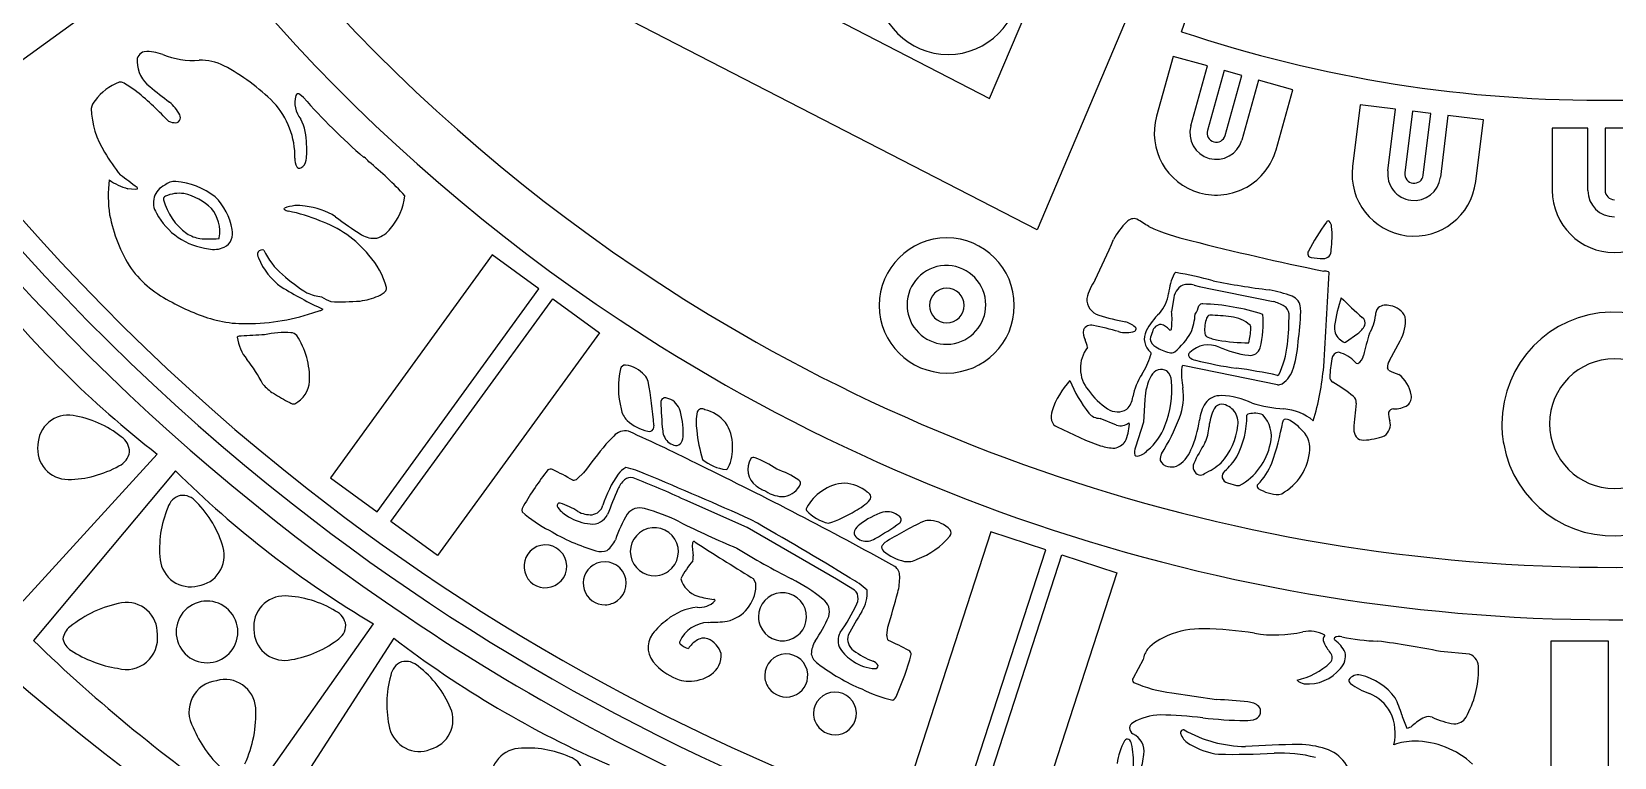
# Model space of a CAD drawing. Header units: metres. Extents: x 0.3 to 22.9, y 0.3 to 22.9.
# Drawn here: x 7.424 to 11.588, y 6.492 to 8.401 of the extents above; entities that cross this region are included whole.
import ezdxf

# ---------------------------------------------------------------- set-up
doc = ezdxf.new("R2010")
doc.units = ezdxf.units.M

msp = doc.modelspace()

# ---------------------------------------------------------------- linework, layer by layer
for p, q in [((9.944076, 8.225428), (10.507256, 9.553774)), ((10.737458, 9.456225), (10.069035, 7.879652)), ((8.335059, 9.055397), (9.944076, 8.225428)), ((10.069035, 7.879652), (8.013302, 8.940048)), ((7.817916, 8.629912), (7.231874, 8.204128)), ((10.448761, 8.400749), (10.508272, 8.57019)), ((10.427274, 8.33586), (10.383171, 8.178565)), ((10.517632, 8.310525), (10.427274, 8.33586)), ((10.473519, 8.153193), (10.517632, 8.310525)), ((10.561148, 8.298324), (10.517027, 8.140963)), ((10.60799, 8.285191), (10.561148, 8.298324)), ((10.563871, 8.127836), (10.60799, 8.285191)), ((10.651506, 8.27299), (10.607398, 8.115676)), ((10.741864, 8.247655), (10.651506, 8.27299)), ((10.697762, 8.09036), (10.741864, 8.247655)), ((8.139237, 8.227227), (8.129868, 8.235481)), ((10.918747, 8.208506), (10.898766, 8.046372)), ((11.011885, 8.197028), (10.918747, 8.208506)), ((10.991899, 8.034855), (11.011885, 8.197028)), ((11.05674, 8.1915), (11.036751, 8.029298)), ((11.105023, 8.18555), (11.05674, 8.1915)), ((11.085034, 8.023354), (11.105023, 8.18555)), ((11.149878, 8.180022), (11.129894, 8.017868)), ((11.243016, 8.168544), (11.149878, 8.180022)), ((11.223035, 8.00641), (11.243016, 8.168544)), ((11.518131, 8.146659), (11.424288, 8.146659)), ((11.424288, 8.146659), (11.424288, 7.983298)), ((11.518131, 7.983259), (11.518131, 8.146659)), ((11.611973, 8.146659), (11.563325, 8.146659)), ((11.563325, 8.146659), (11.563325, 7.983229)), ((8.297841, 8.071059), (8.297639, 8.069859)), ((8.299058, 8.071048), (8.297841, 8.071059)), ((7.6964, 7.985655), (7.677127, 7.987818)), ((7.701829, 7.98698), (7.6964, 7.985655)), ((7.7012, 7.990533), (7.701829, 7.98698)), ((8.08812, 7.933795), (8.089128, 7.936678)), ((8.635576, 7.813801), (8.209791, 7.227759)), ((8.758551, 7.724454), (8.635576, 7.813801)), ((10.837153, 7.767322), (10.835646, 7.769596)), ((8.332767, 7.138412), (8.758551, 7.724454)), ((8.163489, 7.661429), (8.182898, 7.667106)), ((8.368903, 7.112157), (8.794688, 7.698199)), ((8.794688, 7.698199), (8.917664, 7.608852)), ((10.427956, 7.695136), (10.422823, 7.665076)), ((8.917664, 7.608852), (8.491879, 7.02281)), ((10.863758, 7.592585), (10.874669, 7.584968)), ((10.88061, 7.584138), (10.912414, 7.606776)), ((10.996054, 7.536355), (11.024346, 7.587702)), ((10.542951, 7.504686), (10.45287, 7.522847)), ((10.701668, 7.472274), (10.542951, 7.504686)), ((10.701575, 7.496923), (10.704975, 7.49857)), ((10.993684, 7.511001), (10.990946, 7.516405)), ((10.352609, 7.433763), (10.348952, 7.374198)), ((10.277984, 7.365742), (10.234998, 7.383645)), ((10.311756, 7.368194), (10.310436, 7.371681)), ((10.348952, 7.374198), (10.32761, 7.3081)), ((8.955561, 7.337036), (8.934792, 7.315802)), ((9.060715, 7.36599), (9.059238, 7.355448)), ((10.12192, 7.361375), (10.196167, 7.326853)), ((7.349413, 6.84616), (7.754183, 7.289697)), ((10.196167, 7.326853), (10.23623, 7.311775)), ((7.802252, 7.245758), (7.428543, 6.79986)), ((8.209791, 7.227759), (8.332767, 7.138412)), ((8.875996, 7.240807), (8.860121, 7.225338)), ((10.569989, 7.21432), (10.593974, 7.20737)), ((10.593974, 7.20737), (10.601818, 7.20745)), ((9.306512, 7.097059), (9.142327, 7.169552)), ((10.705296, 7.183412), (10.712457, 7.18566)), ((8.491879, 7.02281), (8.368903, 7.112157)), ((9.541305, 6.961367), (9.306512, 7.097059)), ((9.947497, 7.085355), (9.723649, 6.396421)), ((10.092063, 7.038382), (9.947497, 7.085355)), ((9.668673, 7.057317), (9.661034, 7.049904)), ((9.868215, 6.349449), (10.092063, 7.038382)), ((9.910696, 6.335646), (10.134544, 7.024579)), ((10.134544, 7.024579), (10.279111, 6.977607)), ((9.588453, 6.931853), (9.541305, 6.961367)), ((10.279111, 6.977607), (10.055263, 6.288673)), ((7.977213, 6.352805), (8.323202, 6.843576)), ((9.673491, 6.812373), (9.676612, 6.834317)), ((8.376399, 6.806008), (8.061522, 6.316788)), ((11.42031, 6.797967), (11.42031, 6.07358)), ((11.572316, 6.797967), (11.42031, 6.797967)), ((11.572316, 6.07358), (11.572316, 6.797967)), ((10.348032, 6.749673), (10.321692, 6.700853)), ((11.206918, 6.763947), (11.130183, 6.77064)), ((10.423077, 6.662424), (10.541439, 6.644146))]:
    msp.add_line(p, q)
for centre, radius, start, end in [((11.581744, 11.586771), 5.62652, 179.967637, -128.096322), ((11.581803, 11.586803), 5.570812, 179.967637, -128.096322), ((11.586001, 11.588354), 4.733681, 179.980686, -122.60398), ((11.586645, 11.588598), 4.596402, 179.98315, -121.227075), ((11.587597, 11.590438), 5.695868, -170.124126, -123.848771), ((11.594035, 11.595488), 6.462177, -164.015882, -114.862216), ((9.834887, 8.528367), 0.187613, 180, -90), ((9.834887, 8.528367), 0.187613, -90, 0), ((11.552427, 11.690344), 3.4698, -108.546711, -89.418381), ((11.622871, 11.690344), 3.4698, -90.581619, -71.453289), ((7.724991, 8.324434), 0.02388, 101.142049, -173.120443), ((7.729267, 8.242251), 0.105987, 68.103375, 94.811781), ((7.849858, 8.541977), 0.217088, -111.926696, -86.119586), ((7.785348, 8.323271), 0.084082, -178.843534, -127.090991), ((7.87025, 8.194105), 0.131405, 63.025939, 92.48608), ((7.671209, 7.82532), 0.550446, 45.044418, 61.973467), ((7.701608, 8.139877), 0.136527, 110.472077, 144.250146), ((7.657365, 8.254166), 0.01406, 67.169128, 104.445095), ((7.56141, 8.067961), 0.223495, 53.243743, 63.015834), ((7.232063, 7.659321), 0.748228, 42.896045, 51.763032), ((8.913324, 9.71012), 1.871679, -129.03149, -127.013507), ((7.621368, 8.191857), 0.041305, 137.724035, 170.559436), ((7.718205, 8.133772), 0.106624, 26.811544, 50.122162), ((7.905435, 8.070953), 0.211272, -0.879574, 42.927736), ((8.185039, 8.21448), 0.068761, 164.659073, -140.565444), ((8.125314, 8.230049), 0.007089, 50.023329, 158.288924), ((9.473309, 9.411653), 1.783988, -138.400447, -131.224581), ((7.81093, 8.206297), 0.230436, -178.093749, -147.840406), ((7.799351, 8.191102), 0.02953, -130.412366, -90.85312), ((7.8022, 8.174527), 0.013363, -104.246631, -35.467472), ((7.8022, 8.174527), 0.013363, -35.467472, 33.311688), ((7.9995, 8.10537), 0.147714, -0.587716, 26.293688), ((10.540467, 8.134462), 0.163361, 164.337655, -105.662345), ((10.540459, 8.134434), 0.069518, 164.345494, -105.654506), ((10.540449, 8.134399), 0.024324, 164.345494, -105.654506), ((10.540449, 8.134399), 0.024324, -105.654506, -15.654506), ((8.05909, 8.344886), 0.5145, -149.484901, -141.327602), ((7.984929, 8.087341), 0.163116, -8.654549, 5.810622), ((10.540467, 8.134462), 0.163361, -105.662345, -15.662345), ((10.540459, 8.134434), 0.069518, -105.654506, -15.654506), ((8.155325, 8.064531), 0.038773, 175.297839, -150.738224), ((8.128675, 8.049964), 0.00841, -148.569775, -65.990206), ((8.117782, 8.06721), 0.028747, -60.133049, -8.833961), ((8.218568, 7.981499), 0.120407, 39.98456, 48.049861), ((7.699769, 7.316282), 0.961679, 42.768421, 50.549885), ((11.0609, 8.026391), 0.163361, 172.974433, -97.025567), ((7.960901, 7.968856), 0.335454, 172.838958, -171.532723), ((7.729043, 8.163361), 0.183059, -123.478381, -106.475091), ((7.304866, 7.507888), 0.624521, 50.608171, 55.632985), ((7.794348, 7.950744), 0.050183, 113.534926, -147.199143), ((7.799909, 7.968496), 0.038129, 84.847099, 132.175135), ((7.789158, 7.817055), 0.189946, 51.803389, 85.720081), ((11.060897, 8.026362), 0.069518, 172.982273, -97.017727), ((11.060892, 8.026326), 0.024324, 172.982273, -97.017727), ((11.0609, 8.026391), 0.163361, -97.025567, -7.025567), ((11.060897, 8.026362), 0.069518, -97.017727, -7.017727), ((11.060892, 8.026326), 0.024324, -97.017727, -7.017727), ((7.778305, 7.960555), 0.007889, 108.411457, -166.44185), ((7.927677, 8.001578), 0.162789, -164.730183, -126.086062), ((7.81251, 7.883355), 0.092294, 82.437217, 113.428757), ((7.792191, 7.828937), 0.149478, 45.607895, 77.455661), ((7.797904, 7.854181), 0.15619, 9.808096, 45.892583), ((8.251916, 7.985536), 0.15468, -41.522212, -6.025963), ((11.587649, 7.983298), 0.163361, 180, -90), ((11.587649, 7.983269), 0.069518, -179.992161, -89.992161), ((11.587649, 7.983233), 0.024324, -179.992161, -89.992161), ((11.587649, 7.983298), 0.163361, -90, 0), ((8.017256, 7.992117), 0.394895, -169.398004, -147.184483), ((7.910438, 8.007717), 0.179255, -151.999033, -96.779957), ((7.823368, 7.874565), 0.095551, -9.523052, 39.816822), ((8.103766, 7.952303), 0.024235, -130.209707, -99.723227), ((8.12559, 7.844885), 0.09877, 79.446787, 111.664425), ((8.034242, 7.568802), 0.365518, 66.156023, 79.688005), ((8.123355, 7.755441), 0.187647, 57.703443, 83.781859), ((8.648679, 8.456121), 0.688848, -128.102097, -121.185682), ((7.88291, 7.950607), 0.095429, -122.387851, -99.96807), ((7.900033, 7.872112), 0.0525, -20.847273, 9.512366), ((8.091006, 7.635093), 0.283055, 38.937648, 71.247568), ((8.312583, 7.923402), 0.068361, -73.333617, -36.231837), ((10.432146, 7.769006), 0.182892, 134.130786, 152.293426), ((10.323273, 7.885188), 0.023853, 69.772981, 140.760363), ((10.108809, 7.51507), 0.451284, 55.727334, 60.428628), ((10.622094, 8.481483), 0.6476, -113.589038, -103.362558), ((11.26298, 7.576537), 0.539773, 143.26424, 152.812889), ((10.835792, 7.897037), 0.005878, 71.628763, 156.41339), ((10.816769, 7.885057), 0.027278, 6.129416, 40.066691), ((10.57283, 7.862441), 0.272261, -7.464102, 5.380434), ((7.891194, 8.339379), 0.483397, -92.94102, -87.135747), ((7.903712, 7.893589), 0.065485, -102.735526, -65.874559), ((7.915413, 7.858774), 0.002189, -91.670316, -0.469557), ((7.914478, 7.867662), 0.03743, -64.694397, -22.351064), ((8.323669, 7.914666), 0.057389, -123.510862, -81.461874), ((9.831477, 7.680706), 0.177662, 90, -180), ((9.831477, 7.680706), 0.177662, 0, 90), ((6.90652, 9.311251), 3.665784, -25.246565, -23.423032), ((12.570691, 16.183491), 8.592218, -104.13488, -101.735561), ((8.037005, 7.814583), 0.018715, 157.727376, -151.154052), ((8.030358, 7.813226), 0.013612, 70.753421, 141.628372), ((8.184929, 7.873465), 0.177798, -157.54473, -125.859004), ((8.21695, 7.914021), 0.202228, -154.222788, -131.217627), ((8.162162, 7.677488), 0.201406, 14.490248, 42.280378), ((10.791294, 7.81738), 0.010238, 145.640845, -95.224713), ((10.816257, 7.927872), 0.123435, -102.109867, -87.595578), ((10.823194, 7.824259), 0.019791, -95.09906, 8.172285), ((9.406158, 9.415695), 2.692376, -141.889128, -127.848459), ((7.921561, 7.955274), 0.295244, -143.125703, -115.615068), ((8.443467, 8.175906), 0.548482, -130.99068, -122.566266), ((9.830486, 7.682321), 0.103645, 92.759242, -179.996734), ((9.830486, 7.682321), 0.103645, 5.515218, 92.759242), ((10.326968, 7.66948), 0.130811, 143.253578, 166.750196), ((10.561684, 7.699322), 0.147109, 153.994852, 174.858957), ((10.433995, 7.762327), 0.004766, 94.510413, 161.715628), ((10.339425, 7.112628), 0.661194, 73.072279, 81.809643), ((10.985497, 10.117387), 2.415182, -100.824035, -97.268962), ((-2.59541, 8.414737), 13.448156, -3.815172, -2.759376), ((10.821677, 7.694873), 0.076018, 79.411309, 88.944872), ((8.75517, 8.85241), 1.309974, -120.985066, -115.579859), ((8.200458, 7.834947), 0.132051, -113.296323, -95.926331), ((8.268389, 7.829391), 0.149919, -122.960856, -112.401394), ((8.260809, 7.885057), 0.194553, -81.887184, -67.514599), ((8.320018, 7.74847), 0.045772, -70.607454, -39.278324), ((8.346508, 7.725687), 0.010878, -34.715308, 11.648432), ((9.831477, 7.680706), 0.045631, 90, -180), ((9.831477, 7.680706), 0.045631, 0, 90), ((10.309444, 7.729362), 0.107059, -40.466363, -9.059896), ((10.473628, 7.693996), 0.045687, 117.913665, 178.569656), ((10.466289, 7.683931), 0.052356, 72.295173, 105.564217), ((13.158435, 20.218795), 12.768598, -102.098571, -101.144994), ((10.607735, 7.341826), 0.386587, 70.012964, 79.239771), ((10.726221, 7.671675), 0.036133, 4.298519, 67.79986), ((8.036679, 8.118603), 0.493408, -119.472471, -104.932591), ((7.991082, 8.169796), 0.536807, -91.439745, -71.266142), ((8.183068, 7.674626), 0.007522, -91.300474, -30.276483), ((8.233827, 8.427937), 0.737498, -91.75378, -85.766875), ((9.831477, 7.680706), 0.177662, 180, -90), ((9.830333, 7.682246), 0.103492, 179.961261, -161.615259), ((9.831477, 7.680706), 0.045631, -180, -90), ((9.831477, 7.680706), 0.177662, -90, 0), ((9.831477, 7.680706), 0.045631, -90, 0), ((9.830479, 7.682319), 0.103652, -78.042946, 5.51641), ((10.245314, 7.698349), 0.045687, 178.605336, -107.67994), ((10.245953, 7.64394), 0.178127, -7.76994, 6.814417), ((10.43184, 7.694777), 0.064493, -34.587313, -13.143725), ((10.504199, 7.672665), 0.012114, 86.295421, 142.066434), ((10.489737, 7.133123), 0.551841, 71.696814, 88.417066), ((10.666774, 7.595199), 0.098659, 57.799407, 76.168427), ((10.707888, 7.657728), 0.023885, 1.993664, 61.326853), ((10.396965, 7.661134), 0.365526, -10.435453, 2.077179), ((11.242235, 7.573532), 0.394203, 161.129703, 172.068594), ((11.765336, 8.599701), 1.269109, -134.918374, -131.502816), ((10.985098, 7.656221), 0.026052, 135.812661, -176.364477), ((10.987453, 7.647662), 0.034006, 70.596924, 128.215354), ((10.9917, 7.629976), 0.050257, 24.276714, 81.935215), ((11.585988, 7.369097), 0.294272, 91.513416, -179.98342), ((11.585988, 7.369097), 0.294272, 3.010252, 91.513416), ((7.980016, 7.922656), 0.289507, -104.089986, -90.479314), ((11.586947, 11.587894), 4.595957, -121.234838, -82.671589), ((9.830479, 7.682319), 0.103652, -161.602303, -78.042946), ((10.210752, 7.606591), 0.022332, 73.592934, 152.569104), ((10.046415, 6.764335), 0.880375, 74.371879, 78.823497), ((10.49676, 8.577208), 0.959789, -106.047732, -101.667537), ((10.283364, 7.572627), 0.067442, 46.293288, 73.37495), ((10.320372, 7.621011), 0.0096, -55.459353, 2.203039), ((10.499424, 7.541224), 0.160806, 132.447905, 153.123398), ((10.395996, 7.607124), 0.023708, 91.316742, 169.794007), ((10.385127, 7.590697), 0.041435, 40.153812, 75.572107), ((10.419399, 7.619151), 0.003128, -66.620415, 13.066629), ((10.320294, 7.669657), 0.165041, -21.515348, -3.991968), ((10.592315, 7.618198), 0.082594, 159.150468, -174.299767), ((10.524848, 7.645444), 0.009955, 99.868657, 167.525317), ((10.49443, 6.928283), 0.727535, 83.311644, 87.738257), ((10.570649, 7.563743), 0.087539, 48.005957, 84.416626), ((10.406832, 7.63233), 0.224895, -12.831253, -3.077703), ((10.618486, 7.621506), 0.012977, -5.530873, 34.215638), ((10.399081, 7.634302), 0.264938, -14.1636, 4.92451), ((10.116029, 7.651371), 0.615771, -6.805469, 0.668757), ((10.891401, 7.621628), 0.040095, 170.961093, -133.584281), ((10.880872, 7.652873), 0.055856, -55.617688, -26.036734), ((10.915268, 7.634801), 0.017056, -22.204448, 57.816832), ((10.854134, 7.663387), 0.105333, -32.233208, -4.802014), ((10.933576, 7.639538), 0.104528, -29.729406, 6.09651), ((7.973384, 7.58659), 0.013647, 83.852373, 128.572702), ((8.076024, 7.61104), 0.112, -172.932284, -139.945382), ((8.09555, 5.844593), 1.75971, 91.910001, 93.933225), ((8.090826, 7.371079), 0.238425, 86.294932, 103.072011), ((8.10521, 7.587533), 0.021497, 41.754753, 87.271658), ((7.954505, 7.490516), 0.200494, -2.680413, 33.730775), ((11.586078, 11.584769), 4.730703, -122.628159, -84.1067), ((10.233298, 7.609903), 0.042937, 170.649639, -152.265526), ((10.12285, 7.555571), 0.080175, 10.668557, 25.368413), ((10.303293, 7.675694), 0.066519, -107.237297, -70.20997), ((10.396542, 7.593147), 0.045564, 152.877776, -128.167772), ((10.421563, 7.586112), 0.055017, 152.724501, 173.623513), ((10.393937, 7.596263), 0.027351, -171.504647, -116.374877), ((10.419399, 7.619151), 0.003128, -146.307459, -66.620415), ((10.306113, 7.70717), 0.194276, -49.810138, -30.308648), ((10.524545, 7.609649), 0.01442, 178.628361, -131.420225), ((10.565181, 7.71127), 0.123122, -114.04972, -99.390833), ((10.628197, 8.051698), 0.469317, -100.199674, -90.254718), ((10.482806, 7.60423), 0.246014, -25.435128, -6.026035), ((10.471385, 7.602365), 0.285158, -17.558072, -1.494528), ((10.878362, 7.589725), 0.006022, -127.825014, -68.080346), ((11.797277, 7.346283), 0.893012, 163.011318, 166.848269), ((7.585815, 7.229872), 0.509061, 28.671529, 37.386151), ((10.272971, 7.515528), 0.090004, 142.424163, -139.982957), ((10.125274, 7.630166), 0.255637, -30.74225, -18.502669), ((10.3581, 7.554008), 0.010806, -27.366108, 17.873645), ((10.434513, 7.648776), 0.093336, -124.395392, -101.268663), ((10.42217, 7.575071), 0.018782, -108.296628, -60.272618), ((10.475831, 7.550342), 0.008499, 124.01087, -134.287075), ((10.492904, 7.57359), 0.037278, -128.110535, -101.534087), ((10.520001, 7.506887), 0.070312, 66.367267, 134.091256), ((10.721367, 8.454841), 0.947613, -104.415902, -97.774938), ((10.659077, 7.81719), 0.269735, -114.274234, -97.243771), ((10.628812, 7.577742), 0.028383, -97.584539, -16.935355), ((11.243125, 7.468487), 0.405026, 169.817083, 176.575653), ((10.862945, 7.538972), 0.0185, 91.077376, 176.528884), ((10.840218, 7.471109), 0.089213, 42.543315, 75.47199), ((10.901118, 7.552436), 0.026735, -64.929238, -6.368321), ((11.024736, 7.518382), 0.033849, 147.928261, -176.651011), ((11.587649, 7.369857), 0.170446, 90, 180), ((11.587649, 7.369857), 0.170446, 0, 90), ((9.181525, 7.464365), 0.213942, 166.596147, -164.858491), ((8.985969, 7.511266), 0.012845, 87.492457, 167.892382), ((8.977051, 7.447279), 0.077402, 40.168999, 82.965084), ((9.009745, 7.470663), 0.037474, 15.120137, 45.097944), ((10.463286, 7.41661), 0.144442, 144.984708, 170.670507), ((10.493438, 7.429424), 0.140897, 151.806654, 178.235193), ((10.395966, 7.482395), 0.029969, 60.497806, 153.022316), ((10.384185, 7.480378), 0.038651, 1.871175, 46.637542), ((10.612799, 7.499729), 0.164032, 173.590475, -167.51083), ((10.454868, 7.518178), 0.005079, 113.169049, -178.448099), ((10.396615, 6.077), 1.452302, 77.878588, 82.221637), ((10.671826, 7.535534), 0.073966, -55.248189, -15.039872), ((10.142678, 7.576946), 0.682651, -16.979492, -4.791636), ((10.912833, 7.537187), 0.008976, -140.100932, -92.46666), ((11.050577, 7.607051), 0.111635, -120.639699, -105.658202), ((10.971828, 7.433328), 0.08216, 8.676844, 53.717696), ((8.112026, 7.536609), 0.101177, -141.85289, -120.871518), ((8.083779, 7.485438), 0.07113, -62.772593, -3.463606), ((8.024389, 7.290212), 1.039093, 4.182107, 10.548555), ((10.315718, 7.33521), 0.218217, 137.239964, 161.762418), ((10.473796, 7.610536), 0.342759, -158.221133, -141.542187), ((10.365446, 7.574547), 0.199288, -144.086827, -123.76739), ((10.177083, 7.458056), 0.246862, -22.409444, 5.482093), ((10.294067, 7.442195), 0.160108, -20.90169, 7.919964), ((10.703699, 7.493969), 0.02179, -95.347727, -61.823801), ((10.855257, 7.493138), 0.016442, -178.402048, -121.300123), ((10.635307, 7.112971), 0.422772, 51.074496, 59.99653), ((8.439759, 8.065538), 0.723399, -121.655563, -117.757729), ((8.112893, 7.437739), 0.015924, -129.112595, -77.563206), ((9.090665, 7.426675), 0.011289, 67.714379, 172.728266), ((9.813522, 7.434062), 0.734079, -179.534935, -173.535269), ((9.083552, 7.389914), 0.048562, 23.196163, 76.430294), ((10.269693, 7.445117), 0.051315, -46.304465, -5.693186), ((10.606492, 7.365034), 0.111455, 148.219747, 172.872698), ((10.551644, 7.393649), 0.049968, 87.114263, 142.98188), ((10.554931, 7.398845), 0.022401, 88.865793, 153.70013), ((10.546958, 7.23817), 0.205509, 64.732446, 87.99178), ((10.549, 7.37296), 0.048701, -9.021371, 82.478936), ((10.745303, 7.786535), 0.379021, -106.969913, -94.114776), ((10.888111, 7.425472), 0.020821, -5.436662, 51.968678), ((11.513231, 7.33051), 0.611504, 171.253323, 177.620733), ((11.006907, 7.483149), 0.074591, -90.413188, -60.247127), ((11.026244, 7.439482), 0.02752, -50.028927, 13.108172), ((7.520618, 7.311912), 0.080468, 81.335989, 178.603567), ((7.488239, 7.119455), 0.275623, 51.563118, 80.708697), ((9.029199, 7.416998), 0.054855, -171.069445, -135.06041), ((9.074923, 7.473739), 0.127542, -131.524494, -103.773298), ((8.918754, 7.343445), 0.219467, -0.78686, 17.391221), ((9.307629, 7.37453), 0.135488, 168.878986, -170.430133), ((9.187057, 7.39593), 0.013246, 54.239454, 159.06347), ((9.170261, 7.307622), 0.10205, 39.501095, 76.087528), ((9.16355, 7.312952), 0.104175, -0.67388, 34.886581), ((10.153463, 7.388249), 0.047515, 161.275066, -167.567022), ((10.130433, 7.383929), 0.024107, -165.810232, -110.680587), ((10.23549, 7.423514), 0.039872, -139.011501, -90.707837), ((10.280571, 7.447085), 0.046154, -124.127942, -57.834651), ((10.288066, 7.40229), 0.037913, -105.421299, -53.839438), ((9.907303, 7.594573), 0.575801, -31.842707, -21.336204), ((10.198793, 7.420744), 0.300043, -23.556529, -8.02393), ((10.656425, 7.348419), 0.135731, 153.599958, 174.238291), ((10.395909, 7.388536), 0.22486, -28.074285, 0.848674), ((10.626457, 7.388868), 0.006452, 88.968779, 152.300809), ((10.641579, 7.335879), 0.061305, 69.815679, 104.168975), ((10.603092, 7.336873), 0.082184, -13.791351, 43.47415), ((10.052624, 7.492528), 0.673047, -19.645131, -10.080736), ((10.723935, 7.373257), 0.008778, 121.970195, 170.404324), ((10.706252, 7.266216), 0.142767, 51.27135, 85.237048), ((10.724204, 7.363857), 0.017549, 52.671701, 106.267364), ((10.666993, 7.262955), 0.133401, 44.12778, 59.427206), ((10.960788, 7.368284), 0.037665, -54.564295, 14.014507), ((11.040426, 7.395651), 0.046798, 174.436158, -157.052666), ((11.007196, 7.393776), 0.014807, 93.201134, 154.338572), ((11.587649, 7.369857), 0.170446, -180, -90), ((11.587649, 7.369857), 0.170446, -90, 0), ((7.634192, 7.295461), 0.047282, -0.200823, 57.523236), ((8.985292, 7.312315), 0.038666, 76.591095, 140.257714), ((7.203333, 3.354153), 4.37877, 63.117545, 65.857841), ((9.048506, 7.361573), 0.012357, -108.630072, -29.712344), ((9.12832, 7.354345), 0.044307, -176.202654, -127.243723), ((9.097869, 7.339751), 0.040337, -29.511297, 0.965659), ((9.491874, 7.375881), 0.318743, -175.704033, -161.712396), ((10.197973, 7.372191), 0.113854, -25.565612, -2.011716), ((10.258097, 7.420601), 0.157732, -49.96835, -21.050107), ((10.406886, 7.367839), 0.11464, -25.188364, -2.896885), ((10.428831, 7.381345), 0.169029, -42.557013, -5.439063), ((10.717839, 7.303527), 0.068943, -1.742302, 49.354756), ((10.937787, 7.355591), 0.035533, 179.507988, -144.787175), ((10.926602, 7.349826), 0.023136, -140.475181, -85.922204), ((10.922748, 7.496042), 0.169383, -88.139761, -69.298355), ((11.5851, 7.368677), 0.293385, 179.934515, -169.633869), ((7.51997, 7.303497), 0.080468, 172.591268, -90.141153), ((7.634724, 7.302369), 0.047282, -66.328401, -8.604341), ((11.016893, 5.622904), 2.683477, 140.886398, 142.921186), ((9.124513, 7.355278), 0.042896, -122.436234, -98.499495), ((9.120324, 7.327419), 0.014725, -98.399487, -30.793026), ((9.151392, 7.304746), 0.116536, -25.585958, 3.434093), ((10.276805, 7.439341), 0.133864, -107.644516, -91.459832), ((10.26369, 7.350613), 0.046125, -77.853072, -36.683851), ((10.360745, 7.296032), 0.035264, 159.988532, -165.868732), ((10.33151, 7.289745), 0.005479, -154.911077, -86.188993), ((10.323142, 7.332232), 0.048742, -79.679744, -41.668664), ((10.419235, 7.277357), 0.026453, 149.4888, -171.35659), ((10.393699, 7.333478), 0.086528, -61.0837, -22.166286), ((10.890936, 7.075662), 0.451524, 147.382062, 155.156367), ((10.522783, 7.350651), 0.163564, -61.104971, -11.771763), ((10.642887, 7.312028), 0.144253, -61.165826, -4.212849), ((11.58597, 7.368986), 0.294296, -169.605095, -83.286702), ((7.517433, 7.498642), 0.275623, -89.513862, -60.368283), ((9.695692, 9.159857), 2.692376, -134.689128, -120.648459), ((9.438459, 6.735685), 0.832948, 142.038443, 149.847897), ((8.788632, 7.239152), 0.011259, 60.056573, 127.722162), ((8.543036, 6.700877), 0.602867, 59.679493, 65.373424), ((9.017061, 7.199067), 0.062927, 118.269911, 143.084574), ((8.944416, 7.042026), 0.216739, 64.199519, 78.599843), ((4.494069, -2.401368), 10.738961, 61.033545, 64.10962), ((9.26331, 7.363128), 0.114468, -130.328617, -96.358664), ((9.248569, 7.257693), 0.008581, -76.089097, -22.439078), ((9.362287, 7.249815), 0.054036, 148.276405, -126.729798), ((9.323163, 7.270093), 0.010628, 68.589115, 130.051159), ((9.249475, 7.064293), 0.229218, 54.040055, 70.220507), ((9.313717, 7.031676), 0.229218, 55.943714, 72.124166), ((10.415789, 7.281684), 0.024176, -159.913529, -95.715044), ((10.424259, 7.298419), 0.042217, -104.932056, -74.504154), ((10.502658, 7.256576), 0.023191, 157.722775, -111.023651), ((10.431409, 7.409253), 0.187337, -65.489136, -49.393675), ((10.573447, 7.231573), 0.017596, 128.739223, -101.332525), ((10.449478, 7.373816), 0.171103, -48.68702, -32.17054), ((10.529814, 7.328252), 0.168501, -44.484363, -21.588707), ((8.849431, 7.236877), 0.01573, -97.473513, -47.186807), ((9.2131, 7.065745), 0.29995, 145.215717, 162.609544), ((9.035946, 7.166318), 0.076582, 133.294785, 156.167782), ((8.999483, 7.204678), 0.023659, 72.081405, 132.728224), ((8.248715, 5.256005), 2.111919, 64.967776, 68.965044), ((5.112713, -2.254815), 10.271871, 65.840288, 67.52921), ((9.393466, 7.290718), 0.105467, -127.01623, -111.401408), ((9.395891, 7.233376), 0.055428, -80.615827, -22.808592), ((9.436381, 7.212609), 0.010628, -3.886938, 57.575106), ((9.56517, 7.109041), 0.104175, 91.27764, 126.838101), ((9.556907, 7.111313), 0.10205, 50.076693, 86.663126), ((10.497819, 7.251826), 0.017252, -101.641088, -49.037186), ((10.654045, 7.205139), 0.006445, 128.530834, -121.638683), ((7.827425, 7.135299), 0.047282, 105.287576, 163.011635), ((7.820626, 7.133966), 0.047282, 39.159998, 96.884058), ((7.662802, 6.968522), 0.275623, 15.974537, 45.120117), ((11.583546, 11.577504), 5.564575, -128.169522, -87.001549), ((11.083335, 6.300291), 2.29959, 157.041958, 158.825193), ((9.39867, 7.253176), 0.074749, -125.76585, -85.197024), ((9.56572, 7.094383), 0.116536, 122.730128, 151.750179), ((9.529863, 7.261697), 0.135488, -63.405646, -42.714765), ((9.618289, 7.176984), 0.013246, -32.899249, 71.924767), ((10.707258, 7.290026), 0.106632, -122.055468, -91.054026), ((8.036015, 7.041647), 0.275623, 157.051517, -173.802904), ((11.583505, 11.57738), 5.62022, -128.169522, -87.001549), ((8.734364, 7.141241), 0.020627, 141.534407, -171.294005), ((8.934292, 7.386416), 0.331951, -131.58321, -116.566093), ((8.813057, 7.154213), 0.006818, 152.4689, -131.59967), ((8.813057, 7.154213), 0.006818, 76.537469, 152.4689), ((8.87469, 7.19787), 0.082185, -143.612374, -117.70529), ((8.755042, 6.973256), 0.196829, 57.343084, 72.373398), ((8.903595, 7.232722), 0.126827, -121.949819, -94.519801), ((8.894607, 7.198924), 0.068608, -119.088748, -86.840691), ((8.899214, 7.150097), 0.044166, -97.301891, -25.71117), ((8.892986, 7.165296), 0.035292, -81.195153, -16.292302), ((9.294152, 6.951504), 0.352869, 149.244648, 161.308543), ((9.023261, 7.108524), 0.039942, 71.425728, 144.088089), ((8.912502, 6.679804), 0.482644, 63.398216, 75.176335), ((9.470388, 7.145071), 0.008581, 148.603299, -157.746682), ((9.546811, 7.219189), 0.114468, -137.477115, -103.507163), ((9.422231, 7.411241), 0.318743, -72.123383, -58.131746), ((9.734242, 6.929404), 0.219467, 108.773, 126.951081), ((9.674511, 7.089871), 0.048562, 49.733927, 102.968058), ((9.699992, 7.117306), 0.011289, -46.564045, 58.449842), ((9.046574, 7.517812), 0.501423, -121.332237, -106.012243), ((9.062167, 7.033183), 0.063228, 117.076349, -159.684026), ((9.062177, 7.033203), 0.063215, 31.612099, 117.092532), ((9.978611, 8.777796), 1.870696, -117.0244, -111.96191), ((4.231241, -1.807272), 10.271871, 58.635011, 60.323933), ((9.602358, 7.08268), 0.014725, 156.957247, -135.436292), ((9.625564, 7.071829), 0.040337, 125.198562, 155.675518), ((9.279397, 7.705249), 0.734079, -60.30051, -54.300844), ((10.219033, 6.175944), 1.039093, 115.615666, 121.982114), ((9.783256, 7.077935), 0.037474, 81.066276, 111.044084), ((9.783669, 7.037741), 0.077402, 43.199137, 85.995222), ((9.830066, 7.0827), 0.012845, -41.728161, 38.671764), ((7.850183, 7.023079), 0.080468, -81.920333, 15.347246), ((8.775422, 6.994687), 0.056309, 124.766322, -154.652471), ((8.775419, 6.994697), 0.056298, 35.463198, 124.769149), ((8.890774, 7.095707), 0.075802, -51.267507, -24.237793), ((9.062177, 7.033203), 0.063215, -53.868333, 31.612099), ((9.302213, 7.046327), 0.140175, 175.954231, -170.040543), ((9.166424, 7.055791), 0.004059, 106.328246, 173.976611), ((9.166424, 7.055791), 0.004059, 38.67988, 106.328246), ((14.375777, 15.175366), 9.643167, -122.675691, -121.640468), ((10.266813, 8.63147), 1.870696, -121.873869, -116.811379), ((9.622377, 7.102501), 0.042896, -135.336284, -111.399545), ((9.619378, 7.105025), 0.044307, -106.592056, -57.633125), ((9.672312, 7.044853), 0.012357, 155.876565, -125.205707), ((9.676804, 7.212901), 0.213942, -68.977288, -40.431926), ((7.841901, 7.021456), 0.080468, -173.175612, -75.908034), ((8.775419, 6.994697), 0.056298, -53.842754, 35.463198), ((8.931536, 6.950069), 0.056558, 122.409725, -163.058997), ((8.931562, 6.950086), 0.056558, 34.291515, 122.440695), ((8.922327, 7.073136), 0.039859, -110.66617, -66.528303), ((9.062167, 7.033183), 0.063228, -159.684026, -76.444402), ((9.349699, 6.849697), 0.2451, 139.362438, 152.67748), ((9.134206, 7.016739), 0.030418, -14.108907, 10.118977), ((9.747277, 7.13237), 0.127542, -130.062481, -102.311285), ((9.72845, 7.061973), 0.054855, -98.77537, -62.766334), ((8.775422, 6.994687), 0.056309, -154.652471, -74.071264), ((8.931562, 6.950086), 0.056558, -53.857665, 34.291515), ((9.062197, 7.032977), 0.063021, -76.426695, -53.76165), ((9.194427, 6.978196), 0.064499, -165.639251, -106.303566), ((9.306401, 6.945007), 0.023196, -6.274931, 62.551174), ((9.202156, 6.532741), 0.482644, 50.987886, 62.766005), ((9.475755, 6.772254), 0.216739, 47.564378, 61.964702), ((9.677072, 6.96946), 0.030495, -2.603247, 54.176621), ((9.566483, 6.963777), 0.141118, -15.510639, 1.745234), ((8.088694, 6.836342), 0.080468, 88.535989, -174.196433), ((8.080692, 6.641344), 0.275623, 58.763118, 87.908697), ((8.77544, 6.994518), 0.056142, -74.041102, -53.752369), ((8.931536, 6.950069), 0.056558, -163.058997, -88.527719), ((9.251752, 7.180265), 0.27454, -105.94753, -96.887289), ((9.231272, 6.946024), 0.09825, -76.727519, -2.072122), ((9.399142, 6.862119), 0.063215, 94.552121, -179.967446), ((9.399142, 6.862119), 0.063215, 9.071689, 94.552121), ((9.574688, 6.912794), 0.023509, 23.209754, 54.163132), ((9.561656, 6.910776), 0.036431, -23.610291, 18.042206), ((9.526433, 6.92603), 0.095769, -31.259016, 3.702781), ((7.107085, 7.607998), 2.683477, -16.756965, -14.722177), ((7.720651, 6.591651), 0.313002, 101.069488, 128.777443), ((7.673669, 6.818767), 0.081131, -2.096123, 99.301893), ((7.885247, 6.822176), 0.081147, 124.044203, -145.955797), ((7.885247, 6.822176), 0.081147, 34.044203, 124.044203), ((8.203434, 6.834255), 0.047282, 6.999177, 64.723236), ((8.931562, 6.949999), 0.056488, -88.551939, -53.80602), ((9.189815, 6.73937), 0.148528, 95.959089, 129.435627), ((9.181782, 6.940979), 0.054387, -97.806857, -43.229011), ((9.219444, 6.905278), 0.002504, 32.970661, 104.192729), ((9.219444, 6.905278), 0.002504, -38.251407, 32.970661), ((9.399131, 6.862099), 0.063228, -74.151753, 9.087872), ((9.482914, 6.875148), 0.039942, -17.923868, 54.738493), ((9.183019, 7.086072), 0.453669, -35.853245, -24.743649), ((10.442578, 6.352802), 0.98494, 147.890594, 152.074826), ((7.553871, 6.797497), 0.048087, 127.467965, 172.643736), ((7.885247, 6.822176), 0.081147, -55.955797, 34.044203), ((8.203096, 6.841175), 0.047282, -59.128401, -1.404341), ((11.577333, 11.561807), 5.666378, -123.923822, -99.805511), ((9.213984, 6.694587), 0.198709, 126.614336, 141.970494), ((9.207738, 6.760306), 0.087174, 92.70293, 154.916939), ((9.198916, 7.345224), 0.497863, -89.457844, -83.66756), ((9.398947, 6.862001), 0.063021, 179.925871, -157.409084), ((9.399131, 6.862099), 0.063228, -157.391377, -74.151753), ((9.196294, 7.001188), 0.352869, -35.144322, -23.080427), ((10.501688, 6.596743), 0.233591, 88.747693, 112.274695), ((10.495699, 5.921567), 0.90878, 80.796284, 89.300557), ((10.226475, 9.673542), 4.010794, -134.234813, -124.111286), ((7.553044, 6.814431), 0.048087, -167.0489, -121.873129), ((7.672724, 6.805857), 0.082621, -106.045009, 6.911629), ((8.089106, 6.827912), 0.080468, 179.791268, -82.941153), ((8.062131, 7.021201), 0.275623, -82.313862, -53.168283), ((10.015008, 8.942324), 2.692376, -127.489128, -113.448459), ((9.106891, 6.781161), 0.061058, 144.052075, -131.070916), ((9.134417, 6.794998), 0.00607, 158.109191, -131.63732), ((9.16209, 6.82338), 0.045704, -133.925225, -103.092747), ((9.222593, 6.727853), 0.087308, 125.413719, 144.249625), ((9.19228, 6.772219), 0.033599, 71.948512, 127.12619), ((9.177621, 6.74634), 0.063026, 17.68345, 66.560145), ((9.550747, 6.760624), 0.075802, 150.402014, 177.431728), ((9.586561, 6.799891), 0.041265, 150.272464, -148.734082), ((9.605796, 6.802932), 0.035275, 161.598787, -123.484929), ((9.689115, 6.810551), 0.01573, 173.351028, -136.362266), ((9.437191, 6.246895), 0.602867, 60.790797, 66.484728), ((10.472561, 6.666662), 0.15785, 112.111219, 135.534269), ((10.6951, 7.138883), 0.324765, -99.579472, -76.945097), ((10.784545, 6.735324), 0.08866, 62.195948, 100.452678), ((10.840399, 6.801815), 0.018778, 140.547612, -158.30914), ((10.961867, 6.86292), 0.154686, -153.903099, -141.865781), ((10.856458, 6.804644), 0.005574, 154.767504, -132.309891), ((10.863507, 6.783517), 0.02643, 73.607883, 117.222442), ((10.799866, 6.729852), 0.088241, 25.994413, 53.214084), ((10.976684, 7.314651), 0.516708, -101.806114, -91.283708), ((10.699074, 4.686752), 2.128014, 78.3117, 82.818355), ((7.699628, 7.037485), 0.314983, -123.092026, -99.085702), ((7.885247, 6.822176), 0.081147, -145.955797, -55.955797), ((9.178004, 6.759942), 0.059921, -56.230389, 5.307339), ((9.409114, 6.707622), 0.056558, 91.872706, -179.978114), ((9.409114, 6.707622), 0.056558, 3.723526, 91.872706), ((9.513906, 6.772779), 0.039859, -167.307476, -123.169609), ((9.632486, 6.827787), 0.094998, -148.728263, -119.913125), ((9.647576, 6.83393), 0.108312, -125.219388, -92.740562), ((9.728747, 6.96865), 0.241579, -126.122181, -112.218809), ((8.936902, 6.990336), 0.832948, -23.683676, -15.874222), ((9.72683, 6.762809), 0.011259, -1.557941, 66.107648), ((10.406919, 6.740637), 0.059576, 142.099658, 171.275581), ((10.826496, 6.754435), 0.018862, -42.851219, 43.42154), ((10.834591, 6.75829), 0.045749, -44.579758, 12.929552), ((11.19314, 6.729194), 0.037385, -4.797118, 68.37393), ((8.6339, 6.632805), 0.275623, 164.251517, -166.602904), ((8.415217, 6.699575), 0.047282, 112.487576, 170.211635), ((8.408639, 6.697401), 0.047282, 46.359998, 104.084058), ((8.272795, 6.51348), 0.275623, 23.174537, 52.320117), ((9.17926, 6.843746), 0.156365, -136.001968, -109.296148), ((9.152555, 6.797984), 0.10569, -90.516994, -56.225208), ((9.409044, 6.707571), 0.056488, 179.970241, -145.28384), ((9.409116, 6.707591), 0.056558, -70.776782, 3.754496), ((9.799587, 7.13549), 0.501423, -127.823536, -112.503542), ((9.630683, 6.723498), 0.022534, 27.559623, 72.670153), ((9.643624, 6.732766), 0.007131, -99.903026, 9.344304), ((10.717053, 6.87026), 0.178178, -78.411175, -46.223693), ((10.781825, 6.795078), 0.109691, -95.174661, -38.912092), ((10.913489, 6.679405), 0.029781, 77.097105, 144.950912), ((10.88409, 6.554838), 0.157769, 36.613067, 76.792054), ((10.972237, 6.724339), 0.258163, -29.285272, 0.383501), ((7.920398, 6.611946), 0.082621, 96.971606, -150.071757), ((7.932704, 6.615961), 0.081131, 4.581341, 105.979357), ((9.152383, 6.773633), 0.081339, -107.747761, -90.550407), ((9.409116, 6.707591), 0.056558, -145.30806, -70.776782), ((9.537271, 6.607888), 0.056298, 90.701023, -179.993025), ((9.537271, 6.607888), 0.056298, 1.395071, 90.701023), ((9.759765, 6.967305), 0.331951, -117.269687, -102.252569), ((10.328676, 6.695721), 0.008667, 143.688039, -134.889232), ((10.459252, 6.995928), 0.33546, -114.046485, -96.190619), ((10.778707, 6.722297), 0.037087, -134.211177, -100.52669), ((10.898136, 6.694731), 0.009201, 168.866269, -119.249373), ((11.006216, 6.838847), 0.189265, -126.498989, -109.420294), ((7.70095, 6.607076), 0.313002, -24.894208, 2.813746), ((8.451861, 6.591092), 0.080468, -74.720333, 22.547246), ((9.679807, 6.661219), 0.020627, -62.541774, -15.370186), ((10.515129, 5.738275), 0.906253, 83.125411, 88.336375), ((10.620169, 6.587679), 0.05045, 50.283861, 86.095359), ((10.635223, 6.613111), 0.021774, -63.71125, 37.898193), ((10.8999, 6.556194), 0.112832, 28.827658, 67.385839), ((10.770601, 6.526906), 0.269355, 16.759768, 26.938603), ((9.537114, 6.6078), 0.056142, 179.91659, -159.794677), ((9.537261, 6.607885), 0.056309, -159.764515, -79.183308), ((9.537261, 6.607885), 0.056309, -79.183308, 1.397899), ((10.329996, 6.567668), 0.018079, 119.686268, 172.412417), ((10.394777, 6.460329), 0.143446, 90.563239, 120.931864), ((10.375323, 5.479136), 1.124777, 83.385443, 89.080827), ((10.634397, 7.712514), 1.123577, -96.619056, -90.926559), ((10.620651, 6.654245), 0.065311, -93.882837, -68.236129), ((10.8832, 6.55542), 0.128049, -13.531506, 25.526159), ((11.218173, 6.657142), 0.196808, -164.508927, -153.560523), ((11.1396, 6.488803), 0.120158, 115.333537, 133.980789), ((11.098927, 6.56905), 0.030322, 71.889279, 110.745813), ((11.199059, 6.793586), 0.215714, -114.865827, -98.888375), ((11.167338, 6.614878), 0.034453, -92.676538, -29.223786), ((8.138805, 6.693642), 0.314983, -157.031063, -133.02474), ((8.443847, 6.588444), 0.080468, -165.975612, -68.708034), ((10.307041, 6.530871), 0.009373, 69.149721, 147.917295), ((10.300085, 6.525508), 0.017474, 8.383314, 53.915798), ((10.332507, 6.570862), 0.020447, -177.739851, -123.651384), ((10.301857, 6.50931), 0.048541, -11.016391, 66.546286), ((10.454449, 6.556514), 0.008191, 149.912409, -142.021874), ((10.454449, 6.556514), 0.008191, 81.846693, 149.912409), ((10.49245, 6.569946), 0.048143, -157.437322, -115.740445), ((10.624686, 6.866369), 0.345886, -119.26294, -91.198635), ((11.039884, 6.595042), 0.025613, -85.373795, -50.545236), ((8.711895, 6.435721), 0.080468, 95.735989, -166.996433), ((8.728395, 6.241258), 0.275623, 65.963118, 95.108697), ((10.443918, 6.454638), 0.166034, 150.716952, 172.558582), ((10.101063, 6.478099), 0.222004, -2.345402, 13.004221), ((10.209476, 6.507513), 0.140227, -22.603258, -3.057134), ((10.56987, 6.688215), 0.189194, -121.313502, -97.213762), ((10.579579, 8.462771), 1.962537, -90.977108, -86.700504), ((10.760447, 4.632484), 1.893482, 90.07929, 94.33114), ((10.706626, 6.11779), 0.385954, 75.747975, 92.092553), ((10.756591, 6.296887), 0.22908, 71.802419, 89.690807), ((10.799766, 6.421471), 0.097266, -1.039798, 73.044603), ((11.064611, 6.359435), 0.17551, 90.992645, 108.923086), ((11.061109, 6.310456), 0.224462, 46.916302, 89.882193), ((8.825992, 6.448031), 0.047282, 14.199177, 71.923236)]:
    msp.add_arc(centre, radius, start, end)

doc.saveas('drawing.dxf')
